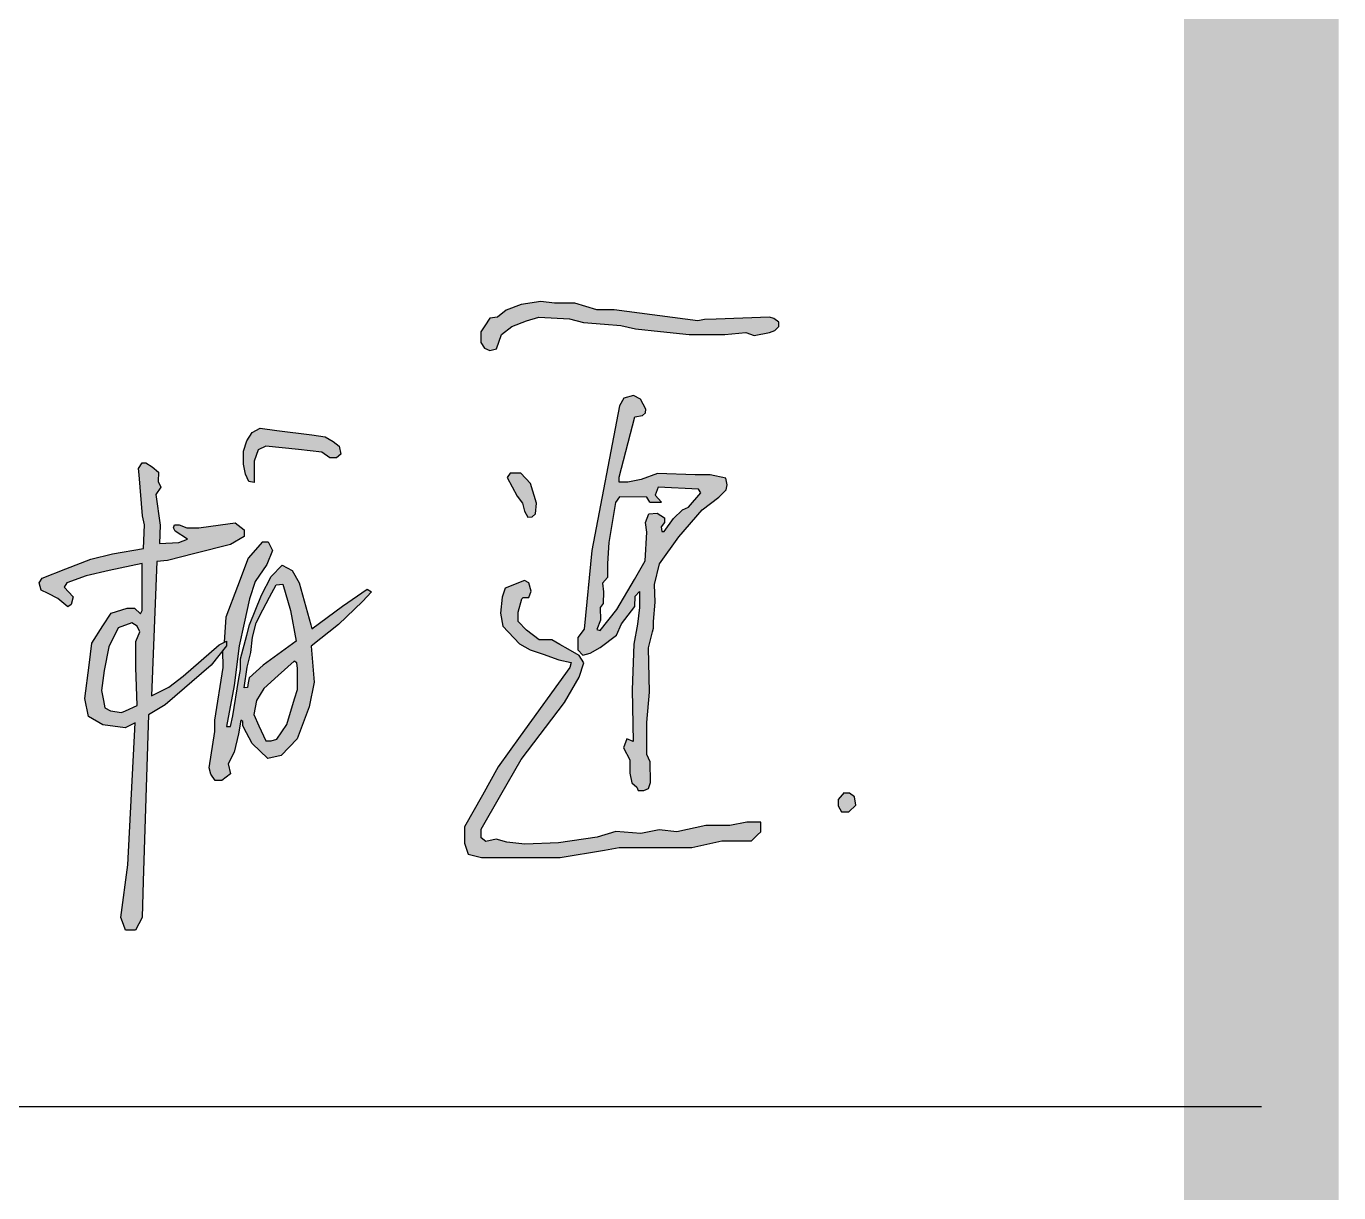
# Model space of a CAD drawing. Extents: x 1728470 to 1835391, y -157368 to 197905.
# Drawn here: x 1815077 to 1816350, y 65158 to 66289 of the extents above; entities that cross this region are included whole.
import ezdxf

# ---------------------------------------------------------------- set-up
doc = ezdxf.new("R2010")
doc.units = 0
doc.header["$LTSCALE"] = 1000
doc.header["$MEASUREMENT"] = 0
doc.layers.get('0').update_dxf_attribs({"linetype": 'CONTINUOUS'})
doc.layers.add('PUB_TITLE', color=4, linetype='CONTINUOUS')

msp = doc.modelspace()

# ---------------------------------------------------------------- hatches: boundary and pattern name
h = msp.add_hatch(color=256)
h.paths.add_polyline_path([(1815203, 65834.8), (1815207.9, 65841.9), (1815205.4, 65847.6), (1815205.5, 65856.4), (1815199.5, 65861.7), (1815193.5, 65865.5), (1815189.7, 65865.5), (1815186.4, 65860), (1815186.9, 65853.9), (1815190, 65814.3), (1815192.2, 65805.6), (1815191, 65782.5), (1815161.2, 65777.4), (1815140.1, 65772.1), (1815115.8, 65762.7), (1815092.7, 65753.8), (1815090.1, 65749.3), (1815091.9, 65742.3), (1815098.8, 65738.8), (1815108, 65734), (1815117.7, 65726.1), (1815121, 65728.4), (1815123, 65735.8), (1815114.2, 65745), (1815116.8, 65749.1), (1815135.5, 65756.2), (1815157.9, 65761.1), (1815189.8, 65768), (1815189.8, 65722.3), (1815188.2, 65719.3), (1815182.3, 65724.7), (1815175.3, 65724.7), (1815159.7, 65719.9), (1815151.7, 65707.5), (1815141, 65690.9), (1815138.3, 65669.5), (1815134.1, 65637.2), (1815137.7, 65619.7), (1815151.7, 65611.6), (1815173.3, 65608.8), (1815183, 65613.6), (1815175.8, 65475.9), (1815169.2, 65424.8), (1815171.8, 65418.1), (1815173.8, 65412.7), (1815183.3, 65412.7), (1815189.7, 65424.7), (1815190.8, 65460.1), (1815196.1, 65621.2), (1815212, 65630.9), (1815256.8, 65669.6), (1815271.6, 65688.3), (1815271.7, 65692.7), (1815264.3, 65689.1), (1815229.6, 65658.8), (1815215.8, 65648), (1815198.8, 65639.8), (1815204, 65770.1), (1815214.2, 65771), (1815240.9, 65777.8), (1815275.3, 65786.5), (1815288.6, 65794.2), (1815288.6, 65800.7), (1815280, 65807.5), (1815265.9, 65805.5), (1815244.8, 65802.5), (1815233.2, 65802.5), (1815225.8, 65805.5), (1815221.2, 65805.5), (1815220.3, 65802.5), (1815221.8, 65799.2), (1815233.8, 65791.5), (1815225.5, 65788.4), (1815206.5, 65787.3), (1815207.3, 65805.1)])
h.paths.add_polyline_path([(1815179.8, 65710.4), (1815184.9, 65707.1), (1815187.6, 65701.9), (1815183.6, 65692.5), (1815183.6, 65667.3), (1815184.9, 65630.2), (1815173.6, 65625.1), (1815169.9, 65623.6), (1815159, 65625.1), (1815153.7, 65628), (1815152.3, 65635.3), (1815150.3, 65645), (1815153.1, 65664.2), (1815157.6, 65687.2), (1815166.6, 65705.5)], flags=16)
h.paths.add_polyline_path([(1815375.1, 65886.3), (1815367.1, 65890.9), (1815354.2, 65892.6), (1815320.3, 65897), (1815304.1, 65899.2), (1815296.4, 65895.1), (1815291.4, 65887), (1815288.1, 65877), (1815288.1, 65864.2), (1815289.9, 65854.7), (1815293.1, 65847.4), (1815298.4, 65846.5), (1815298.4, 65857.7), (1815298.4, 65867.2), (1815302.1, 65878.1), (1815309.7, 65881.9), (1815341.4, 65878.4), (1815364, 65876), (1815371.8, 65870.5), (1815378.2, 65870.5), (1815382.5, 65874.1), (1815380.7, 65881.9)])
h.paths.add_polyline_path([(1815293.8, 65733.6), (1815299.5, 65750.4), (1815310.6, 65766.9), (1815316, 65780.5), (1815311.8, 65789), (1815306.3, 65789), (1815292.6, 65773.3), (1815282.2, 65745.8), (1815270.9, 65716.1), (1815269.4, 65691.6), (1815271.7, 65692.7), (1815271.6, 65688.3), (1815267.9, 65683.6), (1815268.3, 65667.1), (1815260.4, 65616.2), (1815260.4, 65605.2), (1815254.7, 65569.9), (1815256.5, 65563.9), (1815260.6, 65557.7), (1815266.9, 65557.7), (1815275.3, 65564.2), (1815273.1, 65573.8), (1815279.1, 65585.1), (1815283.1, 65602.8), (1815285.4, 65616), (1815287.5, 65614.7), (1815287.5, 65610.8), (1815288.1, 65609.5), (1815296.6, 65593.4), (1815311.7, 65578.9), (1815324.4, 65581.8), (1815340, 65598), (1815351.8, 65629.2), (1815356.4, 65653), (1815353.5, 65687.9), (1815380, 65708.8), (1815403.4, 65731.1), (1815412.1, 65740.4), (1815408, 65743), (1815384, 65726.7), (1815354.4, 65704.6), (1815353.2, 65708.6), (1815342, 65749.4), (1815335.2, 65761.2), (1815325.6, 65766.3), (1815314.9, 65755.5), (1815305.6, 65737.4), (1815294, 65708.4), (1815291.3, 65698.6), (1815285, 65675.7), (1815285, 65665.4), (1815283.1, 65654.6), (1815277.6, 65620.2), (1815275.5, 65610.1), (1815271.7, 65610.1), (1815279, 65649.7), (1815283.9, 65688.3), (1815288.6, 65710)])
h.paths.add_polyline_path([(1815306.8, 65723), (1815313.4, 65735.5), (1815319.7, 65747.2), (1815326.2, 65748), (1815333.6, 65722.4), (1815339.1, 65692.7), (1815307.1, 65669.5), (1815293.6, 65657.3), (1815292.7, 65652.2), (1815291.9, 65647.8), (1815288.6, 65647.5), (1815291.6, 65667.6), (1815295, 65681.6), (1815296.9, 65696.7), (1815300.2, 65710.6)], flags=16)
h.paths.add_polyline_path([(1815337.2, 65673.4), (1815339.6, 65671.8), (1815340.3, 65666.2), (1815340.3, 65645.8), (1815337.6, 65636.7), (1815330.2, 65612), (1815320.2, 65597.7), (1815315, 65596.2), (1815309.7, 65596.2), (1815303, 65610.5), (1815298, 65621.5), (1815300.7, 65635.2), (1815307.7, 65646.8), (1815321.8, 65659.5)], flags=16)
h.paths.add_polyline_path([(1815574.5, 66006.7), (1815604, 66005.1), (1815617.8, 66001.7), (1815638, 66000), (1815653.7, 65998.6), (1815668.1, 65995.4), (1815692.4, 65992.8), (1815720.2, 65990), (1815754.6, 65990), (1815774.9, 65992.1), (1815783, 65989), (1815797.9, 65992.1), (1815803.1, 65994), (1815807, 65997.7), (1815807, 66001.9), (1815802.2, 66005.4), (1815797.9, 66006.9), (1815746.4, 66004.8), (1815735.1, 66004.4), (1815728.4, 66003.2), (1815647.5, 66013.9), (1815630.5, 66013.9), (1815609.1, 66020.4), (1815589.5, 66020.4), (1815576.2, 66021.9), (1815557.3, 66019), (1815542.7, 66013.5), (1815534.2, 66006.8), (1815526.8, 66005.8), (1815522, 65998.5), (1815518.1, 65992.6), (1815518.1, 65982.2), (1815521.6, 65976.8), (1815526.8, 65974.5), (1815533.2, 65976.1), (1815538.3, 65990.1), (1815548.3, 65997.9), (1815562.3, 66003.3)])
h.paths.add_polyline_path([(1815566.3, 65845.6), (1815556.8, 65855.5), (1815546.5, 65855.5), (1815543.5, 65851.4), (1815553.4, 65833.3), (1815558.4, 65826.5), (1815560.4, 65818.7), (1815563.7, 65812.9), (1815567.8, 65813.3), (1815571, 65816.1), (1815572.1, 65826.6)])
h.paths.add_polyline_path([(1815667.4, 65910.1), (1815675, 65911.5), (1815677.9, 65914.2), (1815678.1, 65917.7), (1815672.8, 65927.4), (1815666.2, 65930.9), (1815656.9, 65928.3), (1815652.4, 65920.9), (1815625.7, 65780.7), (1815618.4, 65704.3), (1815612.2, 65696.2), (1815612.2, 65684.3), (1815617.1, 65679), (1815624, 65681.2), (1815633.8, 65686.5), (1815649.8, 65698.5), (1815654.4, 65709.5), (1815667.5, 65726.4), (1815667.8, 65736.3), (1815671.9, 65740.9), (1815671.9, 65725.3), (1815670.1, 65709.3), (1815666.4, 65689.8), (1815664.7, 65645.5), (1815665.7, 65595.3), (1815659.6, 65598.1), (1815656.4, 65589.4), (1815662.6, 65577.8), (1815662.6, 65564.8), (1815664.5, 65555.4), (1815669.3, 65551.1), (1815670.5, 65547.8), (1815676, 65547.8), (1815680.6, 65549.8), (1815682.5, 65555.7), (1815682.2, 65575.8), (1815679.1, 65583), (1815679.1, 65613.9), (1815681.6, 65643.4), (1815680.6, 65686.3), (1815684.7, 65701.6), (1815685.6, 65705.2), (1815685.6, 65711.7), (1815687, 65730.5), (1815686.5, 65747.6), (1815691.3, 65767.6), (1815710.1, 65793.9), (1815732.8, 65819.9), (1815748.9, 65832.2), (1815756, 65839.4), (1815756.9, 65844.4), (1815755.6, 65850.8), (1815740.6, 65853.8), (1815725.8, 65853.8), (1815689.4, 65855.1), (1815673.6, 65849.3), (1815660.6, 65846.7), (1815652.2, 65846.7), (1815652.2, 65851.8)])
h.paths.add_polyline_path([(1815652.6, 65832.7), (1815679.1, 65832.3), (1815681.9, 65827.6), (1815684.9, 65827.6), (1815693.4, 65827.6), (1815687.2, 65834.3), (1815690.2, 65841.9), (1815729.1, 65840), (1815731.5, 65836.4), (1815719.3, 65822.6), (1815713.6, 65820), (1815705, 65811.6), (1815695.9, 65799.1), (1815693.7, 65799.1), (1815692.8, 65803.7), (1815696.2, 65807.8), (1815696.2, 65812.2), (1815689.2, 65816.9), (1815681, 65816.2), (1815677.8, 65807.9), (1815679.2, 65798.5), (1815677.4, 65770.6), (1815667, 65752.5), (1815650.1, 65723.3), (1815633.8, 65703.2), (1815630.6, 65704.1), (1815634.2, 65713.2), (1815633.7, 65725.5), (1815636.7, 65729.2), (1815637, 65740.5), (1815636.1, 65748.8), (1815640.8, 65754.4), (1815640.8, 65768.1), (1815642.3, 65788.2), (1815648.7, 65827.3)], flags=16)
h.paths.add_polyline_path([(1815562.3, 65703.5), (1815554.3, 65711.9), (1815554.3, 65720.9), (1815558, 65733.7), (1815559.2, 65735.1), (1815564.6, 65735.1), (1815567, 65741.2), (1815564.5, 65749.1), (1815560.4, 65751.6), (1815541.7, 65744.1), (1815538.9, 65735.4), (1815537.2, 65720), (1815539.3, 65707.3), (1815555.7, 65690), (1815566.1, 65684.4), (1815578.5, 65680), (1815593.8, 65674.5), (1815605.6, 65672.1), (1815604.3, 65667.2), (1815556.4, 65600.7), (1815534.8, 65570.8), (1815519.6, 65543.5), (1815502.4, 65512.7), (1815502.4, 65496.8), (1815505.9, 65486.3), (1815518.8, 65483.1), (1815541.3, 65483.1), (1815569.8, 65483.1), (1815594.9, 65483.1), (1815637.9, 65490.2), (1815652.3, 65492.6), (1815682.7, 65492.6), (1815722.6, 65492.6), (1815751.7, 65499.2), (1815780.5, 65499.2), (1815786.5, 65505), (1815789.6, 65507.9), (1815789.6, 65517.4), (1815776, 65517.4), (1815759.6, 65513.9), (1815736.3, 65513.9), (1815708.3, 65507.9), (1815691, 65509.7), (1815673.3, 65506.1), (1815649, 65508.1), (1815631, 65502.7), (1815593.4, 65497.1), (1815560.9, 65495.8), (1815543.2, 65497.9), (1815533, 65500.7), (1815522.9, 65498.5), (1815518.6, 65502), (1815518.6, 65510.5), (1815537.6, 65543.8), (1815557.1, 65578), (1815599.2, 65633.3), (1815613.6, 65657.8), (1815617.9, 65671.7), (1815613.3, 65678.9), (1815602.9, 65684.8), (1815594.6, 65689.6), (1815586.9, 65694), (1815574.8, 65694)])
h.paths.add_polyline_path([(1815880.3, 65541.8), (1815875.5, 65545.4), (1815869.6, 65545.4), (1815864.4, 65539.3), (1815864.4, 65533.2), (1815867.9, 65527.2), (1815874.9, 65527.2), (1815881.7, 65533.8)])
h = msp.add_hatch(color=250)
h.paths.add_polyline_path([(1815647.5, 66013.9), (1815630.5, 66013.9), (1815609.1, 66020.4), (1815589.5, 66020.4), (1815576.2, 66021.9), (1815557.3, 66019), (1815542.7, 66013.5), (1815534.2, 66006.8), (1815526.8, 66005.8), (1815522, 65998.5), (1815518.1, 65992.6), (1815518.1, 65982.2), (1815521.6, 65976.8), (1815526.8, 65974.5), (1815533.2, 65976.1), (1815538.3, 65990.1), (1815548.3, 65997.9), (1815562.3, 66003.3), (1815574.5, 66006.7), (1815604, 66005.1), (1815617.8, 66001.7), (1815638, 66000), (1815653.7, 65998.6), (1815668.1, 65995.4), (1815692.4, 65992.8), (1815720.2, 65990), (1815754.6, 65990), (1815774.9, 65992.1), (1815783, 65989), (1815797.9, 65992.1), (1815803.1, 65994), (1815807, 65997.7), (1815807, 66001.9), (1815802.2, 66005.4), (1815797.9, 66006.9), (1815746.4, 66004.8), (1815735.1, 66004.4), (1815728.4, 66003.2)])
h.paths.add_polyline_path([(1815675, 65911.5), (1815677.9, 65914.2), (1815678.1, 65917.7), (1815672.8, 65927.4), (1815666.2, 65930.9), (1815656.9, 65928.3), (1815652.4, 65920.9), (1815625.7, 65780.7), (1815618.4, 65704.3), (1815612.2, 65696.2), (1815612.2, 65684.3), (1815617.1, 65679), (1815624, 65681.2), (1815633.8, 65686.5), (1815649.8, 65698.5), (1815654.4, 65709.5), (1815667.5, 65726.4), (1815667.8, 65736.3), (1815671.9, 65740.9), (1815671.9, 65725.3), (1815670.1, 65709.3), (1815666.4, 65689.8), (1815664.7, 65645.5), (1815665.7, 65595.3), (1815659.6, 65598.1), (1815656.4, 65589.4), (1815662.6, 65577.8), (1815662.6, 65564.8), (1815664.5, 65555.4), (1815669.3, 65551.1), (1815670.5, 65547.8), (1815676, 65547.8), (1815680.6, 65549.8), (1815682.5, 65555.7), (1815682.2, 65575.8), (1815679.1, 65583), (1815679.1, 65613.9), (1815681.6, 65643.4), (1815680.6, 65686.3), (1815684.7, 65701.6), (1815685.6, 65705.2), (1815685.6, 65711.7), (1815687, 65730.5), (1815686.5, 65747.6), (1815691.3, 65767.6), (1815710.1, 65793.9), (1815732.8, 65819.9), (1815748.9, 65832.2), (1815756, 65839.4), (1815756.9, 65844.4), (1815755.6, 65850.8), (1815740.6, 65853.8), (1815725.8, 65853.8), (1815689.4, 65855.1), (1815673.6, 65849.3), (1815660.6, 65846.7), (1815652.2, 65846.7), (1815652.2, 65851.8), (1815667.4, 65910.1)])
h.paths.add_polyline_path([(1815690.2, 65841.9), (1815729.1, 65840), (1815731.5, 65836.4), (1815719.3, 65822.6), (1815713.6, 65820), (1815705, 65811.6), (1815695.9, 65799.1), (1815693.7, 65799.1), (1815692.8, 65803.7), (1815696.2, 65807.8), (1815696.2, 65812.2), (1815689.2, 65816.9), (1815681, 65816.2), (1815677.8, 65807.9), (1815679.2, 65798.5), (1815677.4, 65770.6), (1815667, 65752.5), (1815650.1, 65723.3), (1815633.8, 65703.2), (1815630.6, 65704.1), (1815634.2, 65713.2), (1815633.7, 65725.5), (1815636.7, 65729.2), (1815637, 65740.5), (1815636.1, 65748.8), (1815640.8, 65754.4), (1815640.8, 65768.1), (1815642.3, 65788.2), (1815648.7, 65827.3), (1815652.6, 65832.7), (1815679.1, 65832.3), (1815681.9, 65827.6), (1815684.9, 65827.6), (1815693.4, 65827.6), (1815687.2, 65834.3)], flags=16)
h.paths.add_polyline_path([(1815558, 65733.7), (1815559.2, 65735.1), (1815564.6, 65735.1), (1815567, 65741.2), (1815564.5, 65749.1), (1815560.4, 65751.6), (1815541.7, 65744.1), (1815538.9, 65735.4), (1815537.2, 65720), (1815539.3, 65707.3), (1815555.7, 65690), (1815566.1, 65684.4), (1815578.5, 65680), (1815593.8, 65674.5), (1815605.6, 65672.1), (1815604.3, 65667.2), (1815556.4, 65600.7), (1815534.8, 65570.8), (1815519.6, 65543.5), (1815502.4, 65512.7), (1815502.4, 65496.8), (1815505.9, 65486.3), (1815518.8, 65483.1), (1815541.3, 65483.1), (1815569.8, 65483.1), (1815594.9, 65483.1), (1815637.9, 65490.2), (1815652.3, 65492.6), (1815682.7, 65492.6), (1815722.6, 65492.6), (1815751.7, 65499.2), (1815780.5, 65499.2), (1815786.5, 65505), (1815789.6, 65507.9), (1815789.6, 65517.4), (1815776, 65517.4), (1815759.6, 65513.9), (1815736.3, 65513.9), (1815708.3, 65507.9), (1815691, 65509.7), (1815673.3, 65506.1), (1815649, 65508.1), (1815631, 65502.7), (1815593.4, 65497.1), (1815560.9, 65495.8), (1815543.2, 65497.9), (1815533, 65500.7), (1815522.9, 65498.5), (1815518.6, 65502), (1815518.6, 65510.5), (1815537.6, 65543.8), (1815557.1, 65578), (1815599.2, 65633.3), (1815613.6, 65657.8), (1815617.9, 65671.7), (1815613.3, 65678.9), (1815602.9, 65684.8), (1815594.6, 65689.6), (1815586.9, 65694), (1815574.8, 65694), (1815562.3, 65703.5), (1815554.3, 65711.9), (1815554.3, 65720.9)])
h.paths.add_polyline_path([(1815566.3, 65845.6), (1815556.8, 65855.5), (1815546.5, 65855.5), (1815543.5, 65851.4), (1815553.4, 65833.3), (1815558.4, 65826.5), (1815560.4, 65818.7), (1815563.7, 65812.9), (1815567.8, 65813.3), (1815571, 65816.1), (1815572.1, 65826.6)])
h = msp.add_hatch(color=256)
h.paths.add_polyline_path([(1815562.3, 66003.3), (1815574.5, 66006.7), (1815604, 66005.1), (1815617.8, 66001.7), (1815638, 66000), (1815653.7, 65998.6), (1815668.1, 65995.4), (1815692.4, 65992.8), (1815720.2, 65990), (1815754.6, 65990), (1815774.9, 65992.1), (1815783, 65989), (1815797.9, 65992.1), (1815803.1, 65994), (1815807, 65997.7), (1815807, 66001.9), (1815802.2, 66005.4), (1815797.9, 66006.9), (1815746.4, 66004.8), (1815735.1, 66004.4), (1815728.4, 66003.2), (1815647.5, 66013.9), (1815630.5, 66013.9), (1815609.1, 66020.4), (1815589.5, 66020.4), (1815576.2, 66021.9), (1815557.3, 66019), (1815542.7, 66013.5), (1815534.2, 66006.8), (1815526.8, 66005.8), (1815522, 65998.5), (1815518.1, 65992.6), (1815518.1, 65982.2), (1815521.6, 65976.8), (1815526.8, 65974.5), (1815533.2, 65976.1), (1815538.3, 65990.1), (1815548.3, 65997.9)])
h.paths.add_polyline_path([(1815566.3, 65845.6), (1815556.8, 65855.5), (1815546.5, 65855.5), (1815543.5, 65851.4), (1815553.4, 65833.3), (1815558.4, 65826.5), (1815560.4, 65818.7), (1815563.7, 65812.9), (1815567.8, 65813.3), (1815571, 65816.1), (1815572.1, 65826.6)])
h.paths.add_polyline_path([(1815667.4, 65910.1), (1815675, 65911.5), (1815677.9, 65914.2), (1815678.1, 65917.7), (1815672.8, 65927.4), (1815666.2, 65930.9), (1815656.9, 65928.3), (1815652.4, 65920.9), (1815625.7, 65780.7), (1815618.4, 65704.3), (1815612.2, 65696.2), (1815612.2, 65684.3), (1815617.1, 65679), (1815624, 65681.2), (1815633.8, 65686.5), (1815649.8, 65698.5), (1815654.4, 65709.5), (1815667.5, 65726.4), (1815667.8, 65736.3), (1815671.9, 65740.9), (1815671.9, 65725.3), (1815670.1, 65709.3), (1815666.4, 65689.8), (1815664.7, 65645.5), (1815665.7, 65595.3), (1815659.6, 65598.1), (1815656.4, 65589.4), (1815662.6, 65577.8), (1815662.6, 65564.8), (1815664.5, 65555.4), (1815669.3, 65551.1), (1815670.5, 65547.8), (1815676, 65547.8), (1815680.6, 65549.8), (1815682.5, 65555.7), (1815682.2, 65575.8), (1815679.1, 65583), (1815679.1, 65613.9), (1815681.6, 65643.4), (1815680.6, 65686.3), (1815684.7, 65701.6), (1815685.6, 65705.2), (1815685.6, 65711.7), (1815687, 65730.5), (1815686.5, 65747.6), (1815691.3, 65767.6), (1815710.1, 65793.9), (1815732.8, 65819.9), (1815748.9, 65832.2), (1815756, 65839.4), (1815756.9, 65844.4), (1815755.6, 65850.8), (1815740.6, 65853.8), (1815725.8, 65853.8), (1815689.4, 65855.1), (1815673.6, 65849.3), (1815660.6, 65846.7), (1815652.2, 65846.7), (1815652.2, 65851.8)])
h.paths.add_polyline_path([(1815652.6, 65832.7), (1815679.1, 65832.3), (1815681.9, 65827.6), (1815684.9, 65827.6), (1815693.4, 65827.6), (1815687.2, 65834.3), (1815690.2, 65841.9), (1815729.1, 65840), (1815731.5, 65836.4), (1815719.3, 65822.6), (1815713.6, 65820), (1815705, 65811.6), (1815695.9, 65799.1), (1815693.7, 65799.1), (1815692.8, 65803.7), (1815696.2, 65807.8), (1815696.2, 65812.2), (1815689.2, 65816.9), (1815681, 65816.2), (1815677.8, 65807.9), (1815679.2, 65798.5), (1815677.4, 65770.6), (1815667, 65752.5), (1815650.1, 65723.3), (1815633.8, 65703.2), (1815630.6, 65704.1), (1815634.2, 65713.2), (1815633.7, 65725.5), (1815636.7, 65729.2), (1815637, 65740.5), (1815636.1, 65748.8), (1815640.8, 65754.4), (1815640.8, 65768.1), (1815642.3, 65788.2), (1815648.7, 65827.3)], flags=16)
h.paths.add_polyline_path([(1815554.3, 65720.9), (1815558, 65733.7), (1815559.2, 65735.1), (1815564.6, 65735.1), (1815567, 65741.2), (1815564.5, 65749.1), (1815560.4, 65751.6), (1815541.7, 65744.1), (1815538.9, 65735.4), (1815537.2, 65720), (1815539.3, 65707.3), (1815555.7, 65690), (1815566.1, 65684.4), (1815578.5, 65680), (1815593.8, 65674.5), (1815605.6, 65672.1), (1815604.3, 65667.2), (1815556.4, 65600.7), (1815534.8, 65570.8), (1815519.6, 65543.5), (1815502.4, 65512.7), (1815502.4, 65496.8), (1815505.9, 65486.3), (1815518.8, 65483.1), (1815541.3, 65483.1), (1815569.8, 65483.1), (1815594.9, 65483.1), (1815637.9, 65490.2), (1815652.3, 65492.6), (1815682.7, 65492.6), (1815722.6, 65492.6), (1815751.7, 65499.2), (1815780.5, 65499.2), (1815786.5, 65505), (1815789.6, 65507.9), (1815789.6, 65517.4), (1815776, 65517.4), (1815759.6, 65513.9), (1815736.3, 65513.9), (1815708.3, 65507.9), (1815691, 65509.7), (1815673.3, 65506.1), (1815649, 65508.1), (1815631, 65502.7), (1815593.4, 65497.1), (1815560.9, 65495.8), (1815543.2, 65497.9), (1815533, 65500.7), (1815522.9, 65498.5), (1815518.6, 65502), (1815518.6, 65510.5), (1815537.6, 65543.8), (1815557.1, 65578), (1815599.2, 65633.3), (1815613.6, 65657.8), (1815617.9, 65671.7), (1815613.3, 65678.9), (1815602.9, 65684.8), (1815594.6, 65689.6), (1815586.9, 65694), (1815574.8, 65694), (1815562.3, 65703.5), (1815554.3, 65711.9)])
h = msp.add_hatch(color=256)
h.paths.add_polyline_path([(1815288.1, 65864.2), (1815289.9, 65854.7), (1815293.1, 65847.4), (1815298.4, 65846.5), (1815298.4, 65857.7), (1815298.4, 65867.2), (1815302.1, 65878.1), (1815309.7, 65881.9), (1815341.4, 65878.4), (1815364, 65876), (1815371.8, 65870.5), (1815378.2, 65870.5), (1815382.5, 65874.1), (1815380.7, 65881.9), (1815375.1, 65886.3), (1815367.1, 65890.9), (1815354.2, 65892.6), (1815320.3, 65897), (1815304.1, 65899.2), (1815296.4, 65895.1), (1815291.4, 65887), (1815288.1, 65877)])
h.paths.add_polyline_path([(1815260.4, 65605.2), (1815254.7, 65569.9), (1815256.5, 65563.9), (1815260.6, 65557.7), (1815266.9, 65557.7), (1815275.3, 65564.2), (1815273.1, 65573.8), (1815279.1, 65585.1), (1815283.1, 65602.8), (1815285.4, 65616), (1815287.5, 65614.7), (1815287.5, 65610.8), (1815288.1, 65609.5), (1815296.6, 65593.4), (1815311.7, 65578.9), (1815324.4, 65581.8), (1815340, 65598), (1815351.8, 65629.2), (1815356.4, 65653), (1815353.5, 65687.9), (1815380, 65708.8), (1815403.4, 65731.1), (1815412.1, 65740.4), (1815408, 65743), (1815384, 65726.7), (1815354.4, 65704.6), (1815353.2, 65708.6), (1815342, 65749.4), (1815335.2, 65761.2), (1815325.6, 65766.3), (1815314.9, 65755.5), (1815305.6, 65737.4), (1815294, 65708.4), (1815291.3, 65698.6), (1815285, 65675.7), (1815285, 65665.4), (1815283.1, 65654.6), (1815277.6, 65620.2), (1815275.5, 65610.1), (1815271.7, 65610.1), (1815279, 65649.7), (1815283.9, 65688.3), (1815288.6, 65710), (1815293.8, 65733.6), (1815299.5, 65750.4), (1815310.6, 65766.9), (1815316, 65780.5), (1815311.8, 65789), (1815306.3, 65789), (1815292.6, 65773.3), (1815282.2, 65745.8), (1815270.9, 65716.1), (1815269.4, 65691.6), (1815271.7, 65692.7), (1815271.6, 65688.3), (1815267.9, 65683.6), (1815268.3, 65667.1), (1815260.4, 65616.2)])
h.paths.add_polyline_path([(1815288.6, 65647.5), (1815291.6, 65667.6), (1815295, 65681.6), (1815296.9, 65696.7), (1815300.2, 65710.6), (1815306.8, 65723), (1815313.4, 65735.5), (1815319.7, 65747.2), (1815326.2, 65748), (1815333.6, 65722.4), (1815339.1, 65692.7), (1815307.1, 65669.5), (1815293.6, 65657.3), (1815292.7, 65652.2), (1815291.9, 65647.8)], flags=16)
h.paths.add_polyline_path([(1815298, 65621.5), (1815300.7, 65635.2), (1815307.7, 65646.8), (1815321.8, 65659.5), (1815339.1, 65675.1), (1815340.3, 65666.2), (1815340.3, 65645.8), (1815337.6, 65636.7), (1815330.2, 65612), (1815319.2, 65596.2), (1815309.7, 65596.2), (1815303, 65610.5)], flags=16)
for color, points in [(250, [(1815375.1, 65886.3), (1815367.1, 65890.9), (1815354.2, 65892.6), (1815320.3, 65897), (1815304.1, 65899.2), (1815296.4, 65895.1), (1815291.4, 65887), (1815288.1, 65877), (1815288.1, 65864.2), (1815289.9, 65854.7), (1815293.1, 65847.4), (1815298.4, 65846.5), (1815298.4, 65857.7), (1815298.4, 65867.2), (1815302.1, 65878.1), (1815309.7, 65881.9), (1815341.4, 65878.4), (1815364, 65876), (1815371.8, 65870.5), (1815378.2, 65870.5), (1815382.5, 65874.1), (1815380.7, 65881.9)]), (256, [(1815288.1, 65864.2), (1815289.9, 65854.7), (1815293.1, 65847.4), (1815298.4, 65846.5), (1815298.4, 65857.7), (1815298.4, 65867.2), (1815302.1, 65878.1), (1815309.7, 65881.9), (1815341.4, 65878.4), (1815364, 65876), (1815371.8, 65870.5), (1815378.2, 65870.5), (1815382.5, 65874.1), (1815380.7, 65881.9), (1815375.1, 65886.3), (1815367.1, 65890.9), (1815354.2, 65892.6), (1815320.3, 65897), (1815304.1, 65899.2), (1815296.4, 65895.1), (1815291.4, 65887), (1815288.1, 65877)]), (250, [(1815880.3, 65541.8), (1815875.5, 65545.4), (1815869.6, 65545.4), (1815864.4, 65539.3), (1815864.4, 65533.2), (1815867.9, 65527.2), (1815874.9, 65527.2), (1815881.7, 65533.8)]), (256, [(1815875.5, 65545.4), (1815869.6, 65545.4), (1815864.4, 65539.3), (1815864.4, 65533.2), (1815867.9, 65527.2), (1815874.9, 65527.2), (1815881.7, 65533.8), (1815880.3, 65541.8)])]:
    msp.add_hatch(color=color).paths.add_polyline_path(points)
h = msp.add_hatch(color=250)
h.paths.add_polyline_path([(1815203, 65834.8), (1815207.9, 65841.9), (1815205.4, 65847.6), (1815205.5, 65856.4), (1815199.5, 65861.7), (1815193.5, 65865.5), (1815189.7, 65865.5), (1815186.4, 65860), (1815186.9, 65853.9), (1815190, 65814.3), (1815192.2, 65805.6), (1815191, 65782.5), (1815161.2, 65777.4), (1815140.1, 65772.1), (1815115.8, 65762.7), (1815092.7, 65753.8), (1815090.1, 65749.3), (1815091.9, 65742.3), (1815098.8, 65738.8), (1815108, 65734), (1815117.7, 65726.1), (1815121, 65728.4), (1815123, 65735.8), (1815114.2, 65745), (1815116.8, 65749.1), (1815135.5, 65756.2), (1815157.9, 65761.1), (1815189.8, 65768), (1815189.8, 65722.3), (1815188.2, 65719.3), (1815182.3, 65724.7), (1815175.3, 65724.7), (1815159.7, 65719.9), (1815151.7, 65707.5), (1815141, 65690.9), (1815138.3, 65669.5), (1815134.1, 65637.2), (1815137.7, 65619.7), (1815151.7, 65611.6), (1815173.3, 65608.8), (1815183, 65613.6), (1815175.8, 65475.9), (1815169.2, 65424.8), (1815171.8, 65418.1), (1815173.8, 65412.7), (1815183.3, 65412.7), (1815189.7, 65424.7), (1815190.8, 65460.1), (1815196.1, 65621.2), (1815212, 65630.9), (1815256.8, 65669.6), (1815271.6, 65688.3), (1815271.7, 65692.7), (1815264.3, 65689.1), (1815229.6, 65658.8), (1815215.8, 65648), (1815198.8, 65639.8), (1815204, 65770.1), (1815214.2, 65771), (1815240.9, 65777.8), (1815275.3, 65786.5), (1815288.6, 65794.2), (1815288.6, 65800.7), (1815280, 65807.5), (1815265.9, 65805.5), (1815244.8, 65802.5), (1815233.2, 65802.5), (1815225.8, 65805.5), (1815221.2, 65805.5), (1815220.3, 65802.5), (1815221.8, 65799.2), (1815233.8, 65791.5), (1815225.5, 65788.4), (1815206.5, 65787.3), (1815207.3, 65805.1)])
h.paths.add_polyline_path([(1815179.8, 65710.4), (1815184.9, 65707.1), (1815187.6, 65701.9), (1815183.6, 65692.5), (1815183.6, 65667.3), (1815184.9, 65630.2), (1815173.6, 65625.1), (1815169.9, 65623.6), (1815159, 65625.1), (1815153.7, 65628), (1815152.3, 65635.3), (1815150.3, 65645), (1815153.1, 65664.2), (1815157.6, 65687.2), (1815166.6, 65705.5)], flags=16)
h = msp.add_hatch(color=250)
h.paths.add_polyline_path([(1815293.8, 65733.6), (1815299.5, 65750.4), (1815310.6, 65766.9), (1815316, 65780.5), (1815311.8, 65789), (1815306.3, 65789), (1815292.6, 65773.3), (1815282.2, 65745.8), (1815270.9, 65716.1), (1815269.4, 65691.6), (1815271.7, 65692.7), (1815271.6, 65688.3), (1815267.9, 65683.6), (1815268.3, 65667.1), (1815260.4, 65616.2), (1815260.4, 65605.2), (1815254.7, 65569.9), (1815256.5, 65563.9), (1815260.6, 65557.7), (1815266.9, 65557.7), (1815275.3, 65564.2), (1815273.1, 65573.8), (1815279.1, 65585.1), (1815283.1, 65602.8), (1815285.4, 65616), (1815287.5, 65614.7), (1815287.5, 65610.8), (1815288.1, 65609.5), (1815296.6, 65593.4), (1815311.7, 65578.9), (1815324.4, 65581.8), (1815340, 65598), (1815351.8, 65629.2), (1815356.4, 65653), (1815353.5, 65687.9), (1815380, 65708.8), (1815403.4, 65731.1), (1815412.1, 65740.4), (1815408, 65743), (1815384, 65726.7), (1815354.4, 65704.6), (1815353.2, 65708.6), (1815342, 65749.4), (1815335.2, 65761.2), (1815325.6, 65766.3), (1815314.9, 65755.5), (1815305.6, 65737.4), (1815294, 65708.4), (1815291.3, 65698.6), (1815285, 65675.7), (1815285, 65665.4), (1815283.1, 65654.6), (1815277.6, 65620.2), (1815275.5, 65610.1), (1815271.7, 65610.1), (1815279, 65649.7), (1815283.9, 65688.3), (1815288.6, 65710)])
h.paths.add_polyline_path([(1815306.8, 65723), (1815313.4, 65735.5), (1815319.7, 65747.2), (1815326.2, 65748), (1815333.6, 65722.4), (1815339.1, 65692.7), (1815307.1, 65669.5), (1815293.6, 65657.3), (1815292.7, 65652.2), (1815291.9, 65647.8), (1815288.6, 65647.5), (1815291.6, 65667.6), (1815295, 65681.6), (1815296.9, 65696.7), (1815300.2, 65710.6)], flags=16)
h.paths.add_polyline_path([(1815337.2, 65673.4), (1815339.6, 65671.8), (1815340.3, 65666.2), (1815340.3, 65645.8), (1815337.6, 65636.7), (1815330.2, 65612), (1815320.2, 65597.7), (1815315, 65596.2), (1815309.7, 65596.2), (1815303, 65610.5), (1815298, 65621.5), (1815300.7, 65635.2), (1815307.7, 65646.8), (1815321.8, 65659.5)], flags=16)

# ---------------------------------------------------------------- linework, layer by layer
for p, q in [((1815542.7, 66013.5), (1815534.2, 66006.8)), ((1815557.3, 66019), (1815542.7, 66013.5)), ((1815576.2, 66021.9), (1815557.3, 66019)), ((1815589.5, 66020.4), (1815576.2, 66021.9)), ((1815609.1, 66020.4), (1815589.5, 66020.4)), ((1815630.5, 66013.9), (1815609.1, 66020.4)), ((1815647.5, 66013.9), (1815630.5, 66013.9)), ((1815728.4, 66003.2), (1815647.5, 66013.9)), ((1815526.8, 66005.8), (1815522, 65998.5)), ((1815534.2, 66006.8), (1815526.8, 66005.8)), ((1815548.3, 65997.9), (1815562.3, 66003.3)), ((1815562.3, 66003.3), (1815574.5, 66006.7)), ((1815574.5, 66006.7), (1815604, 66005.1)), ((1815604, 66005.1), (1815617.8, 66001.7)), ((1815617.8, 66001.7), (1815638, 66000)), ((1815735.1, 66004.4), (1815728.4, 66003.2)), ((1815746.4, 66004.8), (1815735.1, 66004.4)), ((1815797.9, 66006.9), (1815746.4, 66004.8)), ((1815802.2, 66005.4), (1815797.9, 66006.9)), ((1815807, 66001.9), (1815802.2, 66005.4)), ((1815807, 65997.7), (1815807, 66001.9)), ((1815522, 65998.5), (1815518.1, 65992.6)), ((1815518.1, 65992.6), (1815518.1, 65982.2)), ((1815533.2, 65976.1), (1815538.3, 65990.1)), ((1815538.3, 65990.1), (1815548.3, 65997.9)), ((1815638, 66000), (1815653.7, 65998.6)), ((1815653.7, 65998.6), (1815668.1, 65995.4)), ((1815668.1, 65995.4), (1815692.4, 65992.8)), ((1815692.4, 65992.8), (1815720.2, 65990)), ((1815720.2, 65990), (1815754.6, 65990)), ((1815754.6, 65990), (1815774.9, 65992.1)), ((1815774.9, 65992.1), (1815783, 65989)), ((1815783, 65989), (1815797.9, 65992.1)), ((1815797.9, 65992.1), (1815803.1, 65994)), ((1815803.1, 65994), (1815807, 65997.7)), ((1815518.1, 65982.2), (1815521.6, 65976.8)), ((1815521.6, 65976.8), (1815526.8, 65974.5)), ((1815526.8, 65974.5), (1815533.2, 65976.1)), ((1815656.9, 65928.3), (1815652.4, 65920.9)), ((1815666.2, 65930.9), (1815656.9, 65928.3)), ((1815672.8, 65927.4), (1815666.2, 65930.9)), ((1815678.1, 65917.7), (1815672.8, 65927.4)), ((1815652.4, 65920.9), (1815625.7, 65780.7)), ((1815667.4, 65910.1), (1815675, 65911.5)), ((1815675, 65911.5), (1815677.9, 65914.2)), ((1815677.9, 65914.2), (1815678.1, 65917.7)), ((1815296.4, 65895.1), (1815304.1, 65899.2)), ((1815304.1, 65899.2), (1815320.3, 65897)), ((1815652.2, 65851.8), (1815667.4, 65910.1)), ((1815288.1, 65877), (1815291.4, 65887)), ((1815291.4, 65887), (1815296.4, 65895.1)), ((1815320.3, 65897), (1815354.2, 65892.6)), ((1815354.2, 65892.6), (1815367.1, 65890.9)), ((1815367.1, 65890.9), (1815375.1, 65886.3)), ((1815375.1, 65886.3), (1815380.7, 65881.9)), ((1815288.1, 65864.2), (1815288.1, 65877)), ((1815302.1, 65878.1), (1815298.4, 65867.2)), ((1815309.7, 65881.9), (1815302.1, 65878.1)), ((1815341.4, 65878.4), (1815309.7, 65881.9)), ((1815364, 65876), (1815341.4, 65878.4)), ((1815371.8, 65870.5), (1815364, 65876)), ((1815382.5, 65874.1), (1815378.2, 65870.5)), ((1815380.7, 65881.9), (1815382.5, 65874.1)), ((1815186.4, 65860), (1815189.7, 65865.5)), ((1815189.7, 65865.5), (1815193.5, 65865.5)), ((1815193.5, 65865.5), (1815199.5, 65861.7)), ((1815199.5, 65861.7), (1815205.5, 65856.4)), ((1815289.9, 65854.7), (1815288.1, 65864.2)), ((1815298.4, 65867.2), (1815298.4, 65857.7)), ((1815378.2, 65870.5), (1815371.8, 65870.5)), ((1815186.9, 65853.9), (1815186.4, 65860)), ((1815190, 65814.3), (1815186.9, 65853.9)), ((1815205.5, 65856.4), (1815205.4, 65847.6)), ((1815205.4, 65847.6), (1815207.9, 65841.9)), ((1815293.1, 65847.4), (1815289.9, 65854.7)), ((1815298.4, 65857.7), (1815298.4, 65846.5)), ((1815546.5, 65855.5), (1815543.5, 65851.4)), ((1815543.5, 65851.4), (1815553.4, 65833.3)), ((1815556.8, 65855.5), (1815546.5, 65855.5)), ((1815566.3, 65845.6), (1815556.8, 65855.5)), ((1815652.2, 65846.7), (1815652.2, 65851.8)), ((1815673.6, 65849.3), (1815660.6, 65846.7)), ((1815689.4, 65855.1), (1815673.6, 65849.3)), ((1815725.8, 65853.8), (1815689.4, 65855.1)), ((1815740.6, 65853.8), (1815725.8, 65853.8)), ((1815755.6, 65850.8), (1815740.6, 65853.8)), ((1815756.9, 65844.4), (1815755.6, 65850.8)), ((1815207.9, 65841.9), (1815203, 65834.8)), ((1815298.4, 65846.5), (1815293.1, 65847.4)), ((1815572.1, 65826.6), (1815566.3, 65845.6)), ((1815660.6, 65846.7), (1815652.2, 65846.7)), ((1815690.2, 65841.9), (1815687.2, 65834.3)), ((1815729.1, 65840), (1815690.2, 65841.9)), ((1815719.3, 65822.6), (1815731.5, 65836.4)), ((1815731.5, 65836.4), (1815729.1, 65840)), ((1815748.9, 65832.2), (1815756, 65839.4)), ((1815756, 65839.4), (1815756.9, 65844.4)), ((1815203, 65834.8), (1815207.3, 65805.1)), ((1815553.4, 65833.3), (1815558.4, 65826.5)), ((1815558.4, 65826.5), (1815560.4, 65818.7)), ((1815571, 65816.1), (1815572.1, 65826.6)), ((1815648.7, 65827.3), (1815642.3, 65788.2)), ((1815652.6, 65832.7), (1815648.7, 65827.3)), ((1815679.1, 65832.3), (1815652.6, 65832.7)), ((1815681.9, 65827.6), (1815679.1, 65832.3)), ((1815681.9, 65827.6), (1815684.9, 65827.6)), ((1815684.9, 65827.6), (1815693.4, 65827.6)), ((1815693.4, 65827.6), (1815687.2, 65834.3)), ((1815713.6, 65820), (1815719.3, 65822.6)), ((1815732.8, 65819.9), (1815748.9, 65832.2)), ((1815192.2, 65805.6), (1815190, 65814.3)), ((1815560.4, 65818.7), (1815563.7, 65812.9)), ((1815563.7, 65812.9), (1815567.8, 65813.3)), ((1815567.8, 65813.3), (1815571, 65816.1)), ((1815677.8, 65807.9), (1815681, 65816.2)), ((1815681, 65816.2), (1815689.2, 65816.9)), ((1815689.2, 65816.9), (1815696.2, 65812.2)), ((1815695.9, 65799.1), (1815705, 65811.6)), ((1815696.2, 65812.2), (1815696.2, 65807.8)), ((1815705, 65811.6), (1815713.6, 65820)), ((1815710.1, 65793.9), (1815732.8, 65819.9)), ((1815191, 65782.5), (1815192.2, 65805.6)), ((1815207.3, 65805.1), (1815206.5, 65787.3)), ((1815220.3, 65802.5), (1815221.2, 65805.5)), ((1815221.8, 65799.2), (1815220.3, 65802.5)), ((1815221.2, 65805.5), (1815225.8, 65805.5)), ((1815233.8, 65791.5), (1815221.8, 65799.2)), ((1815225.8, 65805.5), (1815233.2, 65802.5)), ((1815233.2, 65802.5), (1815244.8, 65802.5)), ((1815244.8, 65802.5), (1815265.9, 65805.5)), ((1815265.9, 65805.5), (1815280, 65807.5)), ((1815280, 65807.5), (1815288.6, 65800.7)), ((1815288.6, 65800.7), (1815288.6, 65794.2)), ((1815677.4, 65770.6), (1815679.2, 65798.5)), ((1815679.2, 65798.5), (1815677.8, 65807.9)), ((1815696.2, 65807.8), (1815692.8, 65803.7)), ((1815692.8, 65803.7), (1815693.7, 65799.1)), ((1815693.7, 65799.1), (1815695.9, 65799.1)), ((1815206.5, 65787.3), (1815225.5, 65788.4)), ((1815225.5, 65788.4), (1815233.8, 65791.5)), ((1815275.3, 65786.5), (1815240.9, 65777.8)), ((1815288.6, 65794.2), (1815275.3, 65786.5)), ((1815306.3, 65789), (1815292.6, 65773.3)), ((1815306.3, 65789), (1815311.8, 65789)), ((1815311.8, 65789), (1815316, 65780.5)), ((1815642.3, 65788.2), (1815640.8, 65768.1)), ((1815691.3, 65767.6), (1815710.1, 65793.9)), ((1815115.8, 65762.7), (1815140.1, 65772.1)), ((1815140.1, 65772.1), (1815161.2, 65777.4)), ((1815161.2, 65777.4), (1815191, 65782.5)), ((1815240.9, 65777.8), (1815214.2, 65771)), ((1815292.6, 65773.3), (1815282.2, 65745.8)), ((1815316, 65780.5), (1815310.6, 65766.9)), ((1815625.7, 65780.7), (1815618.4, 65704.3)), ((1815092.7, 65753.8), (1815115.8, 65762.7)), ((1815157.9, 65761.1), (1815135.5, 65756.2)), ((1815189.8, 65768), (1815157.9, 65761.1)), ((1815189.8, 65722.3), (1815189.8, 65768)), ((1815204, 65770.1), (1815198.8, 65639.8)), ((1815214.2, 65771), (1815204, 65770.1)), ((1815310.6, 65766.9), (1815299.5, 65750.4)), ((1815314.9, 65755.5), (1815325.6, 65766.3)), ((1815325.6, 65766.3), (1815335.2, 65761.2)), ((1815335.2, 65761.2), (1815342, 65749.4)), ((1815640.8, 65768.1), (1815640.8, 65754.4)), ((1815667, 65752.5), (1815677.4, 65770.6)), ((1815686.5, 65747.6), (1815691.3, 65767.6)), ((1815090.1, 65749.3), (1815092.7, 65753.8)), ((1815091.9, 65742.3), (1815090.1, 65749.3)), ((1815116.8, 65749.1), (1815114.2, 65745)), ((1815135.5, 65756.2), (1815116.8, 65749.1)), ((1815282.2, 65745.8), (1815270.9, 65716.1)), ((1815299.5, 65750.4), (1815293.8, 65733.6)), ((1815305.6, 65737.4), (1815314.9, 65755.5)), ((1815313.4, 65735.5), (1815319.7, 65747.2)), ((1815319.7, 65747.2), (1815326.2, 65748)), ((1815326.2, 65748), (1815333.6, 65722.4)), ((1815342, 65749.4), (1815353.2, 65708.6)), ((1815560.4, 65751.6), (1815541.7, 65744.1)), ((1815564.5, 65749.1), (1815560.4, 65751.6)), ((1815567, 65741.2), (1815564.5, 65749.1)), ((1815640.8, 65754.4), (1815636.1, 65748.8)), ((1815636.1, 65748.8), (1815637, 65740.5)), ((1815650.1, 65723.3), (1815667, 65752.5)), ((1815687, 65730.5), (1815686.5, 65747.6)), ((1815098.8, 65738.8), (1815091.9, 65742.3)), ((1815108, 65734), (1815098.8, 65738.8)), ((1815117.7, 65726.1), (1815108, 65734)), ((1815114.2, 65745), (1815123, 65735.8)), ((1815123, 65735.8), (1815121, 65728.4)), ((1815293.8, 65733.6), (1815288.6, 65710)), ((1815294, 65708.4), (1815305.6, 65737.4)), ((1815306.8, 65723), (1815313.4, 65735.5)), ((1815384, 65726.7), (1815408, 65743)), ((1815412.1, 65740.4), (1815403.4, 65731.1)), ((1815408, 65743), (1815412.1, 65740.4)), ((1815538.9, 65735.4), (1815537.2, 65720)), ((1815541.7, 65744.1), (1815538.9, 65735.4)), ((1815554.3, 65720.9), (1815558, 65733.7)), ((1815558, 65733.7), (1815559.2, 65735.1)), ((1815559.2, 65735.1), (1815564.6, 65735.1)), ((1815564.6, 65735.1), (1815567, 65741.2)), ((1815637, 65740.5), (1815636.7, 65729.2)), ((1815667.5, 65726.4), (1815667.8, 65736.3)), ((1815667.8, 65736.3), (1815671.9, 65740.9)), ((1815671.9, 65740.9), (1815671.9, 65725.3)), ((1815121, 65728.4), (1815117.7, 65726.1)), ((1815159.7, 65719.9), (1815175.3, 65724.7)), ((1815175.3, 65724.7), (1815182.3, 65724.7)), ((1815182.3, 65724.7), (1815188.2, 65719.3)), ((1815188.2, 65719.3), (1815189.8, 65722.3)), ((1815300.2, 65710.6), (1815306.8, 65723)), ((1815333.6, 65722.4), (1815339.1, 65692.7)), ((1815354.4, 65704.6), (1815384, 65726.7)), ((1815403.4, 65731.1), (1815380, 65708.8)), ((1815554.3, 65711.9), (1815554.3, 65720.9)), ((1815636.7, 65729.2), (1815633.7, 65725.5)), ((1815633.7, 65725.5), (1815634.2, 65713.2)), ((1815633.8, 65703.2), (1815650.1, 65723.3)), ((1815654.4, 65709.5), (1815667.5, 65726.4)), ((1815671.9, 65725.3), (1815670.1, 65709.3)), ((1815685.6, 65711.7), (1815687, 65730.5)), ((1815151.7, 65707.5), (1815159.7, 65719.9)), ((1815179.8, 65710.4), (1815166.6, 65705.5)), ((1815184.9, 65707.1), (1815179.8, 65710.4)), ((1815270.9, 65716.1), (1815269.4, 65691.6)), ((1815288.6, 65710), (1815283.9, 65688.3)), ((1815291.3, 65698.6), (1815294, 65708.4)), ((1815296.9, 65696.7), (1815300.2, 65710.6)), ((1815353.2, 65708.6), (1815354.4, 65704.6)), ((1815380, 65708.8), (1815353.5, 65687.9)), ((1815537.2, 65720), (1815539.3, 65707.3)), ((1815562.3, 65703.5), (1815554.3, 65711.9)), ((1815634.2, 65713.2), (1815630.6, 65704.1)), ((1815649.8, 65698.5), (1815654.4, 65709.5)), ((1815670.1, 65709.3), (1815666.4, 65689.8)), ((1815685.6, 65705.2), (1815685.6, 65711.7)), ((1815141, 65690.9), (1815151.7, 65707.5)), ((1815166.6, 65705.5), (1815157.6, 65687.2)), ((1815183.6, 65692.5), (1815187.6, 65701.9)), ((1815187.6, 65701.9), (1815184.9, 65707.1)), ((1815285, 65675.7), (1815291.3, 65698.6)), ((1815295, 65681.6), (1815296.9, 65696.7)), ((1815539.3, 65707.3), (1815555.7, 65690)), ((1815574.8, 65694), (1815562.3, 65703.5)), ((1815618.4, 65704.3), (1815612.2, 65696.2)), ((1815612.2, 65696.2), (1815612.2, 65684.3)), ((1815630.6, 65704.1), (1815633.8, 65703.2)), ((1815633.8, 65686.5), (1815649.8, 65698.5)), ((1815680.6, 65686.3), (1815684.7, 65701.6)), ((1815684.7, 65701.6), (1815685.6, 65705.2)), ((1815138.3, 65669.5), (1815141, 65690.9)), ((1815157.6, 65687.2), (1815153.1, 65664.2)), ((1815183.6, 65667.3), (1815183.6, 65692.5)), ((1815229.6, 65658.8), (1815264.3, 65689.1)), ((1815271.6, 65688.3), (1815256.8, 65669.6)), ((1815264.3, 65689.1), (1815271.7, 65692.7)), ((1815268.3, 65667.1), (1815267.9, 65683.6)), ((1815271.7, 65692.7), (1815271.6, 65688.3)), ((1815283.9, 65688.3), (1815279, 65649.7)), ((1815339.1, 65692.7), (1815307.1, 65669.5)), ((1815353.5, 65687.9), (1815356.4, 65653)), ((1815555.7, 65690), (1815566.1, 65684.4)), ((1815566.1, 65684.4), (1815578.5, 65680)), ((1815586.9, 65694), (1815574.8, 65694)), ((1815594.6, 65689.6), (1815586.9, 65694)), ((1815602.9, 65684.8), (1815594.6, 65689.6)), ((1815613.3, 65678.9), (1815602.9, 65684.8)), ((1815612.2, 65684.3), (1815617.1, 65679)), ((1815624, 65681.2), (1815633.8, 65686.5)), ((1815666.4, 65689.8), (1815664.7, 65645.5)), ((1815681.6, 65643.4), (1815680.6, 65686.3)), ((1815134.1, 65637.2), (1815138.3, 65669.5)), ((1815256.8, 65669.6), (1815212, 65630.9)), ((1815285, 65665.4), (1815285, 65675.7)), ((1815291.6, 65667.6), (1815295, 65681.6)), ((1815307.1, 65669.5), (1815293.6, 65657.3)), ((1815337.2, 65673.4), (1815321.8, 65659.5)), ((1815339.6, 65671.8), (1815337.2, 65673.4)), ((1815340.3, 65666.2), (1815339.6, 65671.8)), ((1815578.5, 65680), (1815593.8, 65674.5)), ((1815593.8, 65674.5), (1815605.6, 65672.1)), ((1815605.6, 65672.1), (1815604.3, 65667.2)), ((1815617.9, 65671.7), (1815613.3, 65678.9)), ((1815613.6, 65657.8), (1815617.9, 65671.7)), ((1815617.1, 65679), (1815624, 65681.2)), ((1815153.1, 65664.2), (1815150.3, 65645)), ((1815184.9, 65630.2), (1815183.6, 65667.3)), ((1815215.8, 65648), (1815229.6, 65658.8)), ((1815260.4, 65616.2), (1815268.3, 65667.1)), ((1815283.1, 65654.6), (1815285, 65665.4)), ((1815288.6, 65647.5), (1815291.6, 65667.6)), ((1815293.6, 65657.3), (1815292.7, 65652.2)), ((1815321.8, 65659.5), (1815307.7, 65646.8)), ((1815340.3, 65645.8), (1815340.3, 65666.2)), ((1815604.3, 65667.2), (1815556.4, 65600.7)), ((1815599.2, 65633.3), (1815613.6, 65657.8)), ((1815150.3, 65645), (1815152.3, 65635.3)), ((1815198.8, 65639.8), (1815215.8, 65648)), ((1815279, 65649.7), (1815271.7, 65610.1)), ((1815277.6, 65620.2), (1815283.1, 65654.6)), ((1815291.9, 65647.8), (1815288.6, 65647.5)), ((1815292.7, 65652.2), (1815291.9, 65647.8)), ((1815307.7, 65646.8), (1815300.7, 65635.2)), ((1815337.6, 65636.7), (1815340.3, 65645.8)), ((1815356.4, 65653), (1815351.8, 65629.2)), ((1815664.7, 65645.5), (1815665.7, 65595.3)), ((1815137.7, 65619.7), (1815134.1, 65637.2)), ((1815152.3, 65635.3), (1815153.7, 65628)), ((1815300.7, 65635.2), (1815298, 65621.5)), ((1815330.2, 65612), (1815337.6, 65636.7)), ((1815557.1, 65578), (1815599.2, 65633.3)), ((1815679.1, 65613.9), (1815681.6, 65643.4)), ((1815151.7, 65611.6), (1815137.7, 65619.7)), ((1815153.7, 65628), (1815159, 65625.1)), ((1815159, 65625.1), (1815169.9, 65623.6)), ((1815169.9, 65623.6), (1815173.6, 65625.1)), ((1815173.6, 65625.1), (1815184.9, 65630.2)), ((1815196.1, 65621.2), (1815190.8, 65460.1)), ((1815212, 65630.9), (1815196.1, 65621.2)), ((1815275.5, 65610.1), (1815277.6, 65620.2)), ((1815298, 65621.5), (1815303, 65610.5)), ((1815351.8, 65629.2), (1815340, 65598)), ((1815173.3, 65608.8), (1815151.7, 65611.6)), ((1815183, 65613.6), (1815173.3, 65608.8)), ((1815175.8, 65475.9), (1815183, 65613.6)), ((1815260.4, 65605.2), (1815260.4, 65616.2)), ((1815271.7, 65610.1), (1815275.5, 65610.1)), ((1815285.4, 65616), (1815283.1, 65602.8)), ((1815287.5, 65614.7), (1815285.4, 65616)), ((1815287.5, 65610.8), (1815287.5, 65614.7)), ((1815288.1, 65609.5), (1815287.5, 65610.8)), ((1815296.6, 65593.4), (1815288.1, 65609.5)), ((1815303, 65610.5), (1815309.7, 65596.2)), ((1815320.2, 65597.7), (1815330.2, 65612)), ((1815679.1, 65583), (1815679.1, 65613.9)), ((1815254.7, 65569.9), (1815260.4, 65605.2)), ((1815283.1, 65602.8), (1815279.1, 65585.1)), ((1815311.7, 65578.9), (1815296.6, 65593.4)), ((1815309.7, 65596.2), (1815315, 65596.2)), ((1815315, 65596.2), (1815320.2, 65597.7)), ((1815340, 65598), (1815324.4, 65581.8)), ((1815556.4, 65600.7), (1815534.8, 65570.8)), ((1815659.6, 65598.1), (1815656.4, 65589.4)), ((1815665.7, 65595.3), (1815659.6, 65598.1)), ((1815279.1, 65585.1), (1815273.1, 65573.8)), ((1815324.4, 65581.8), (1815311.7, 65578.9)), ((1815656.4, 65589.4), (1815662.6, 65577.8)), ((1815682.2, 65575.8), (1815679.1, 65583)), ((1815256.5, 65563.9), (1815254.7, 65569.9)), ((1815273.1, 65573.8), (1815275.3, 65564.2)), ((1815534.8, 65570.8), (1815519.6, 65543.5)), ((1815537.6, 65543.8), (1815557.1, 65578)), ((1815662.6, 65577.8), (1815662.6, 65564.8)), ((1815682.5, 65555.7), (1815682.2, 65575.8)), ((1815260.6, 65557.7), (1815256.5, 65563.9)), ((1815266.9, 65557.7), (1815260.6, 65557.7)), ((1815275.3, 65564.2), (1815266.9, 65557.7)), ((1815662.6, 65564.8), (1815664.5, 65555.4)), ((1815664.5, 65555.4), (1815669.3, 65551.1)), ((1815680.6, 65549.8), (1815682.5, 65555.7)), ((1815519.6, 65543.5), (1815502.4, 65512.7)), ((1815518.6, 65510.5), (1815537.6, 65543.8)), ((1815669.3, 65551.1), (1815670.5, 65547.8)), ((1815670.5, 65547.8), (1815676, 65547.8)), ((1815676, 65547.8), (1815680.6, 65549.8)), ((1815870.2, 65546.1), (1815864.4, 65539.3)), ((1815875.5, 65545.4), (1815869.6, 65545.4)), ((1815880.3, 65541.8), (1815875.5, 65545.4)), ((1815864.4, 65539.3), (1815864.4, 65533.2)), ((1815864.4, 65533.2), (1815867.9, 65527.2)), ((1815874.9, 65527.2), (1815881.7, 65533.8)), ((1815881.7, 65533.8), (1815880.3, 65541.8)), ((1815776, 65517.4), (1815759.6, 65513.9)), ((1815789.6, 65517.4), (1815776, 65517.4)), ((1815789.6, 65507.9), (1815789.6, 65517.4)), ((1815867.9, 65527.2), (1815874.9, 65527.2)), ((1815502.4, 65512.7), (1815502.4, 65496.8)), ((1815518.6, 65502), (1815518.6, 65510.5)), ((1815649, 65508.1), (1815631, 65502.7)), ((1815673.3, 65506.1), (1815649, 65508.1)), ((1815691, 65509.7), (1815673.3, 65506.1)), ((1815708.3, 65507.9), (1815691, 65509.7)), ((1815736.3, 65513.9), (1815708.3, 65507.9)), ((1815759.6, 65513.9), (1815736.3, 65513.9)), ((1815780.5, 65499.2), (1815786.5, 65505)), ((1815786.5, 65505), (1815789.6, 65507.9)), ((1815502.4, 65496.8), (1815505.9, 65486.3)), ((1815522.9, 65498.5), (1815518.6, 65502)), ((1815533, 65500.7), (1815522.9, 65498.5)), ((1815543.2, 65497.9), (1815533, 65500.7)), ((1815560.9, 65495.8), (1815543.2, 65497.9)), ((1815593.4, 65497.1), (1815560.9, 65495.8)), ((1815631, 65502.7), (1815593.4, 65497.1)), ((1815637.9, 65490.2), (1815652.3, 65492.6)), ((1815652.3, 65492.6), (1815682.7, 65492.6)), ((1815682.7, 65492.6), (1815722.6, 65492.6)), ((1815722.6, 65492.6), (1815751.7, 65499.2)), ((1815751.7, 65499.2), (1815780.5, 65499.2)), ((1815505.9, 65486.3), (1815518.8, 65483.1)), ((1815518.8, 65483.1), (1815541.3, 65483.1)), ((1815541.3, 65483.1), (1815569.8, 65483.1)), ((1815569.8, 65483.1), (1815594.9, 65483.1)), ((1815594.9, 65483.1), (1815637.9, 65490.2)), ((1815169.2, 65424.8), (1815175.8, 65475.9)), ((1815190.8, 65460.1), (1815189.7, 65424.7)), ((1815171.8, 65418.1), (1815169.2, 65424.8)), ((1815173.8, 65412.7), (1815171.8, 65418.1)), ((1815189.7, 65424.7), (1815183.3, 65412.7)), ((1815183.3, 65412.7), (1815173.8, 65412.7))]:
    msp.add_line(p, q)
at = {"layer": 'PUB_TITLE', "color": 4}
msp.add_line((1810224.8, 65241.5), (1816274.8, 65241.5), dxfattribs=at)
at = {"layer": 'PUB_TITLE', "const_width": 150}
msp.add_lwpolyline([(1732424.8, 42951.1), (1816274.8, 42951.1), (1816274.8, 102951.1), (1732424.8, 102951.1)], close=True, dxfattribs=at)

doc.saveas('drawing.dxf')
